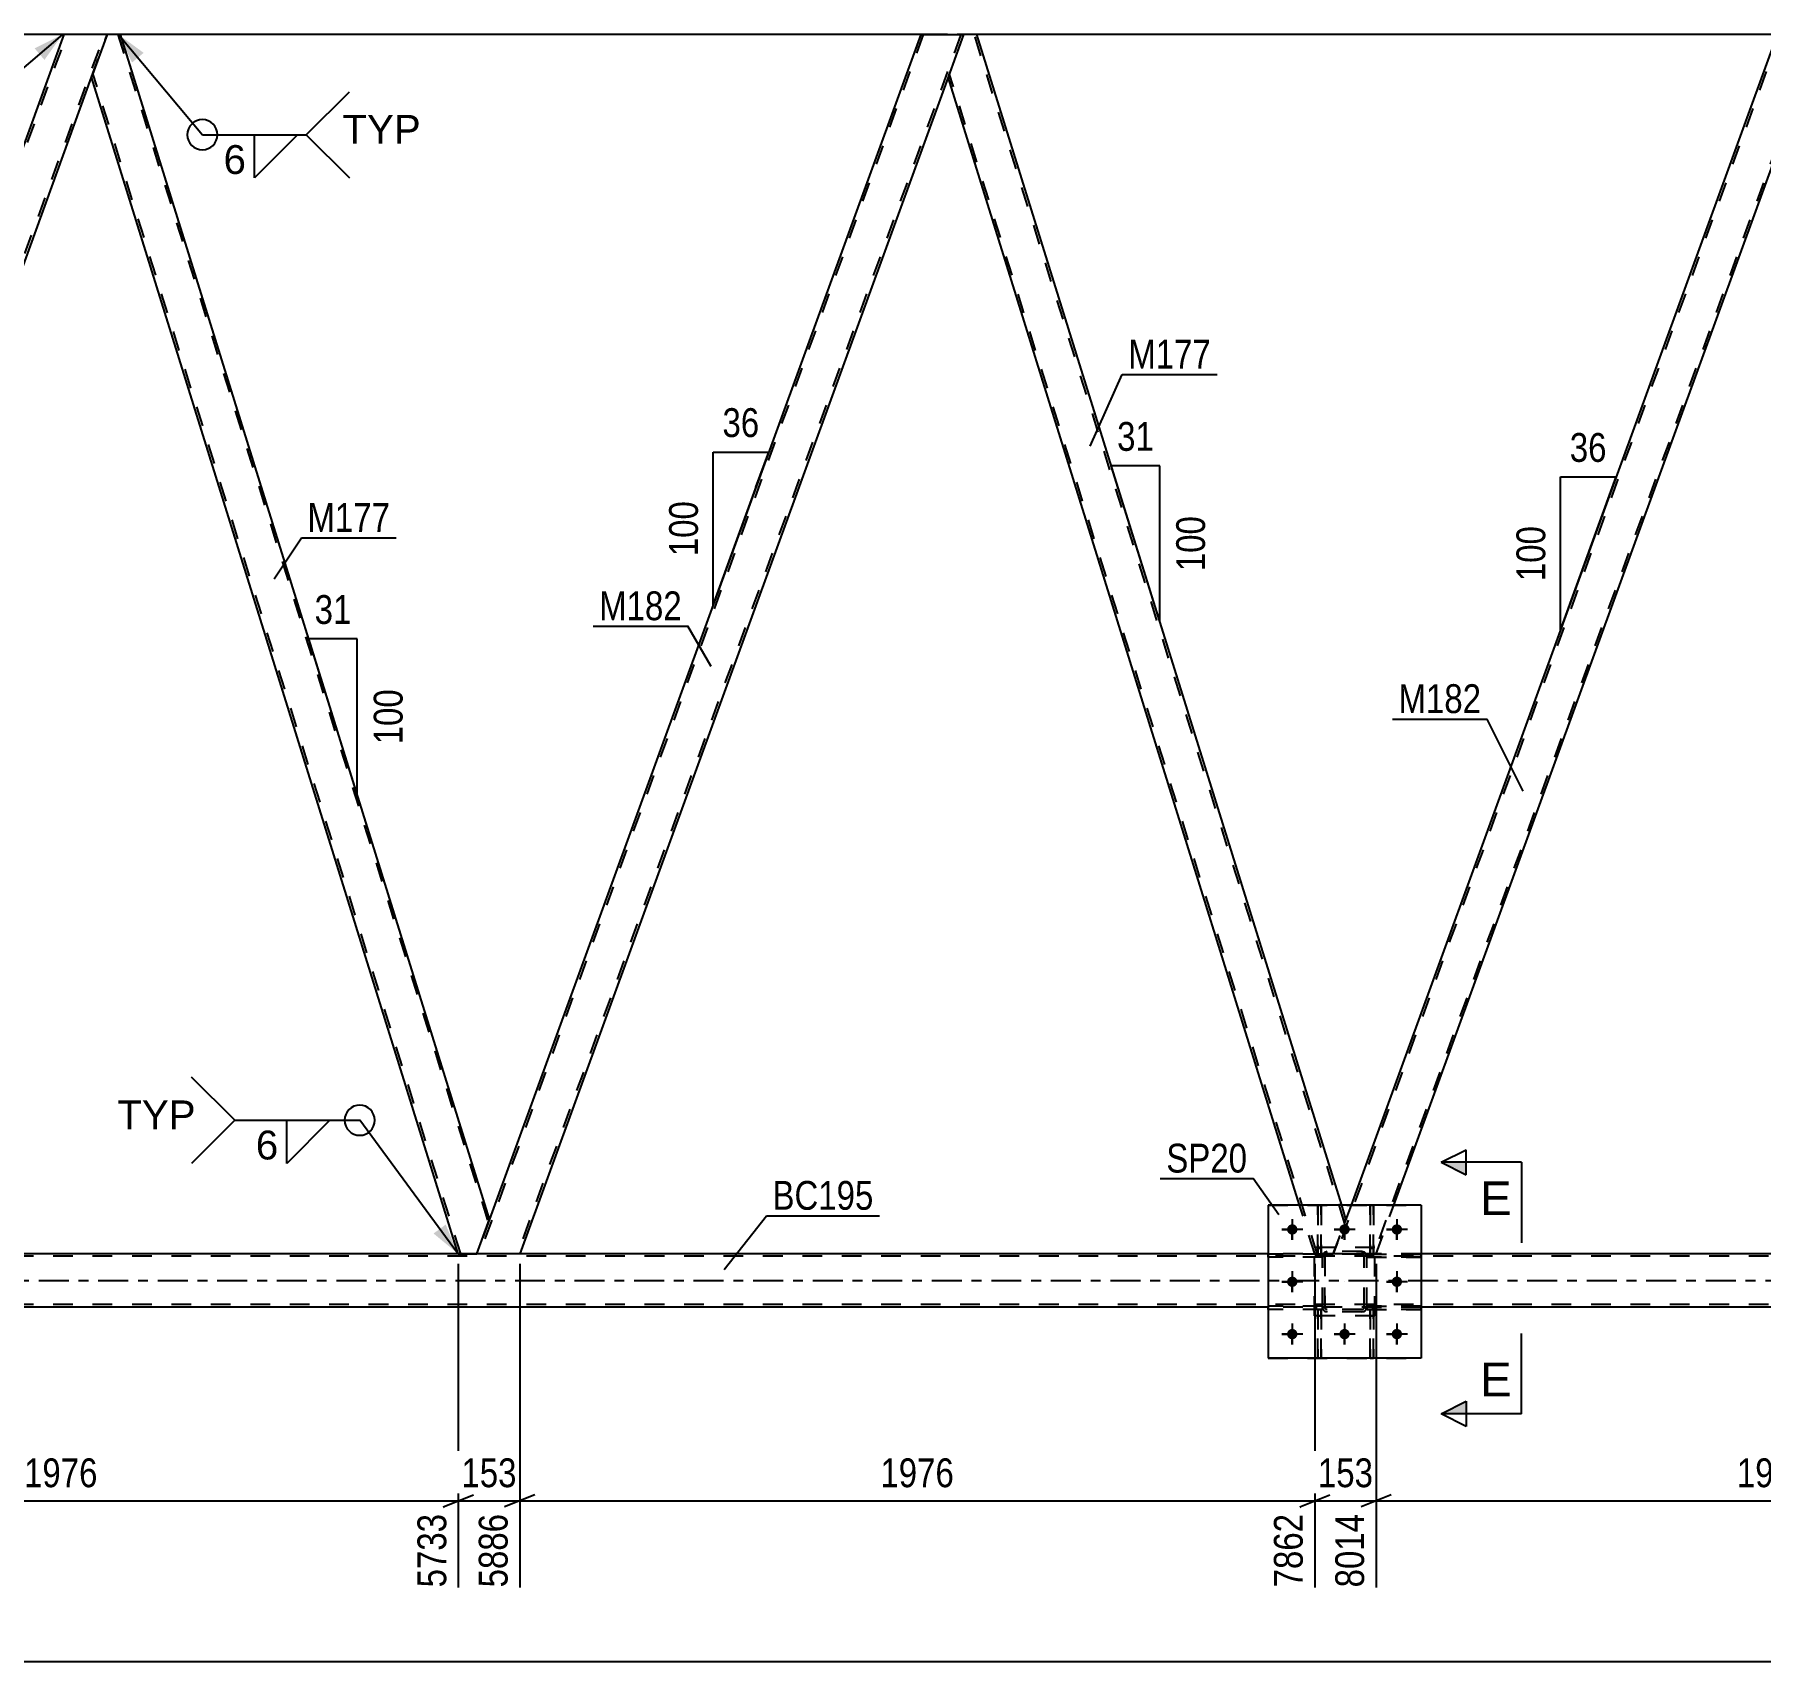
# Model space of a CAD drawing. Header units: millimetres. Extents: x 0 to 841, y 0 to 594.
# Drawn here: x 214.2 to 385.7, y 294.7 to 456.4 of the extents above; entities that cross this region are included whole.
import ezdxf

# ---------------------------------------------------------------- set-up
doc = ezdxf.new("R2010")
doc.units = ezdxf.units.MM
doc.linetypes.add('DXK_LINE_DOT2', pattern=[3.9198, 1.9599, -1.9599])
doc.linetypes.add('DXK_LINE_DOT3', pattern=[5.9187, 2.979, -0.9799, 0.9799, -0.9799])
doc.styles.add('Arial', font='ARIAL.TTF', dxfattribs={"height": 0.2})
doc.styles.add('Arial Narrow', font='ARIALN.TTF', dxfattribs={"height": 0.2})

# ---------------------------------------------------------------- blocks, each defined once
blk = doc.blocks.new('Part-800831068-3275 - 3195')
at = {"color": 2, "linetype": 'Continuous'}
for p, q in [((352, 340.05), (336.8, 340.05)), ((336.8, 340.05), (336.8, 324.85)), ((352, 340.05), (352, 324.85)), ((352, 324.85), (336.8, 324.85))]:
    blk.add_line(p, q, dxfattribs=at)
blk = doc.blocks.new('Part-800831068-3232 - 3195')
at = {"color": 7, "linetype": 'DXK_LINE_DOT2'}
for p, q in [((347.4, 335.85), (341.4, 335.85)), ((341.4, 329.05), (341.4, 335.85)), ((347.4, 329.05), (347.4, 335.85)), ((347.4, 329.05), (341.4, 329.05))]:
    blk.add_line(p, q, dxfattribs=at)
blk = doc.blocks.new('Part-800831068-3297 - 3195')
at = {"color": 2, "linetype": 'Continuous'}
for p, q in [((221.39, 456.44), (219.84, 452.19)), ((222.71, 456.44), (221.39, 456.44)), ((259.41, 338.69), (222.71, 456.44)), ((256.3, 335.22), (219.84, 452.19)), ((258.15, 335.22), (259.41, 338.69))]:
    blk.add_line(p, q, dxfattribs=at)
at = {"color": 7, "linetype": 'DXK_LINE_DOT2'}
for p, q in [((222.46, 456.44), (259.28, 338.32)), ((256.55, 335.22), (219.98, 452.56)), ((256.3, 335.22), (258.15, 335.22))]:
    blk.add_line(p, q, dxfattribs=at)
blk = doc.blocks.new('Part-800831068-3233 - 3195')
at = {"color": 7, "linetype": 'DXK_LINE_DOT2'}
for p, q in [((342.2, 334.97), (342.24, 335.15)), ((342.24, 335.15), (342.2, 334.97)), ((342.2, 329.93), (342.2, 334.97)), ((342.2, 334.97), (342.2, 334.97)), ((342.2, 329.93), (342.2, 334.97)), ((342.44, 334.97), (342.46, 335.06)), ((342.46, 335.06), (342.44, 334.97)), ((342.44, 329.93), (342.44, 334.97)), ((342.44, 334.97), (342.44, 334.97)), ((342.44, 334.97), (342.44, 329.93)), ((342.46, 335.06), (342.51, 335.14)), ((342.51, 335.14), (342.46, 335.06)), ((342.49, 335.41), (342.68, 335.45)), ((342.68, 335.45), (342.49, 335.41)), ((342.51, 335.14), (342.59, 335.19)), ((342.59, 335.19), (342.51, 335.14)), ((342.68, 335.21), (342.59, 335.19)), ((346.12, 335.45), (342.68, 335.45)), ((346.12, 335.21), (342.68, 335.21)), ((346.12, 335.45), (346.3, 335.41)), ((346.3, 335.41), (346.12, 335.45)), ((346.21, 335.19), (346.12, 335.21)), ((346.21, 335.19), (346.29, 335.14)), ((346.29, 335.14), (346.34, 335.06)), ((346.34, 335.06), (346.29, 335.14)), ((346.34, 335.06), (346.36, 334.97)), ((346.36, 334.97), (346.34, 335.06)), ((346.36, 329.93), (346.36, 334.97)), ((346.36, 334.97), (346.36, 334.97)), ((346.36, 329.93), (346.36, 334.97)), ((346.56, 335.15), (346.6, 334.97)), ((346.6, 334.97), (346.56, 335.15)), ((346.6, 329.93), (346.6, 334.97)), ((346.6, 334.97), (346.6, 334.97)), ((346.6, 329.93), (346.6, 334.97)), ((342.2, 329.93), (342.2, 329.93)), ((342.24, 329.74), (342.2, 329.93)), ((342.2, 329.93), (342.24, 329.74)), ((342.44, 329.93), (342.44, 329.93)), ((342.46, 329.84), (342.44, 329.93)), ((342.44, 329.93), (342.46, 329.84)), ((342.51, 329.76), (342.46, 329.84)), ((342.46, 329.84), (342.51, 329.76)), ((342.68, 329.45), (342.49, 329.48)), ((342.49, 329.48), (342.68, 329.45)), ((342.59, 329.71), (342.51, 329.76)), ((342.68, 329.69), (342.59, 329.71)), ((346.12, 329.69), (342.68, 329.69)), ((346.12, 329.45), (342.68, 329.45)), ((346.21, 329.71), (346.12, 329.69)), ((346.3, 329.48), (346.12, 329.45)), ((346.12, 329.45), (346.3, 329.48)), ((346.29, 329.76), (346.21, 329.71)), ((346.21, 329.71), (346.29, 329.76)), ((346.34, 329.84), (346.29, 329.76)), ((346.29, 329.76), (346.34, 329.84)), ((346.36, 329.93), (346.34, 329.84)), ((346.34, 329.84), (346.36, 329.93)), ((346.36, 329.93), (346.36, 329.93)), ((346.6, 329.93), (346.56, 329.74)), ((346.56, 329.74), (346.6, 329.93)), ((346.6, 329.93), (346.6, 329.93))]:
    blk.add_line(p, q, dxfattribs=at)
at = {"color": 7, "linetype": 'DXK_LINE_DOT3'}
blk.add_line((344.4, 332.45), (344.4, 332.45), dxfattribs=at)
at = {"color": 7, "linetype": 'DXK_LINE_DOT2'}
for centre, start, end in [((342.68, 334.97), 112.5, 157.5), ((342.68, 334.97), 112.5, 157.5), ((346.12, 334.97), 22.5, 67.5), ((346.12, 334.97), 22.5, 67.5), ((342.68, 329.93), 202.5, 247.5), ((342.68, 329.93), 202.5, 247.5), ((346.12, 329.93), 292.5, 337.5), ((346.12, 329.93), 292.5, 337.5)]:
    blk.add_arc(centre, 0.48, start, end, dxfattribs=at)
blk = doc.blocks.new('Part-800831068-3234 - 3195')
at = {"color": 7, "linetype": 'DXK_LINE_DOT2'}
for p, q in [((336.8, 340.05), (352, 340.05)), ((336.8, 340.05), (336.8, 324.85)), ((352, 340.05), (352, 324.85)), ((336.8, 324.85), (352, 324.85))]:
    blk.add_line(p, q, dxfattribs=at)
blk = doc.blocks.new('Part-800831068-3240 - 3195')
at = {"color": 7, "linetype": 'DXK_LINE_DOT2'}
for p, q in [((747.16, 334.98), (66.62, 334.98)), ((352, 335.22), (336.8, 335.22)), ((747.16, 330.18), (66.62, 330.18)), ((352, 329.94), (336.8, 329.94))]:
    blk.add_line(p, q, dxfattribs=at)
at = {"color": 2, "linetype": 'Continuous'}
for p, q in [((336.8, 335.22), (181.73, 335.22)), ((592.2, 335.22), (352, 335.22)), ((336.8, 329.94), (181.73, 329.94)), ((592.2, 329.94), (352, 329.94))]:
    blk.add_line(p, q, dxfattribs=at)
at = {"color": 7, "linetype": 'DXK_LINE_DOT3'}
blk.add_line((66.62, 332.58), (747.16, 332.58), dxfattribs=at)
blk = doc.blocks.new('Part-800831068-3245 - 3195')
at = {"color": 7, "linetype": 'DXK_LINE_DOT2'}
for p, q in [((387.66, 456.44), (343.54, 335.22)), ((391.4, 456.44), (347.28, 335.22)), ((391.66, 456.44), (390.11, 452.19)), ((345.04, 340.05), (343.28, 335.22)), ((347.54, 335.22), (349.29, 340.05)), ((347.54, 335.22), (343.28, 335.22))]:
    blk.add_line(p, q, dxfattribs=at)
at = {"color": 2, "linetype": 'Continuous'}
for p, q in [((387.4, 456.44), (345.04, 340.05)), ((387.4, 456.44), (391.15, 456.44)), ((391.15, 456.44), (391.66, 456.44)), ((349.29, 340.05), (390.11, 452.19))]:
    blk.add_line(p, q, dxfattribs=at)
blk = doc.blocks.new('Bolt-800831068-3335 - 3195')
at = {"linetype": 'Continuous'}
for points in [[(339.72, 337.65, -1), (338.68, 337.65, -1)], [(344.92, 337.65, -1), (343.88, 337.65, -1)], [(350.12, 337.65, -1), (349.08, 337.65, -1)], [(339.72, 332.45, -1), (338.68, 332.45, -1)], [(350.12, 332.45, -1), (349.08, 332.45, -1)], [(339.72, 327.25, -1), (338.68, 327.25, -1)], [(344.92, 327.25, -1), (343.88, 327.25, -1)], [(350.12, 327.25, -1), (349.08, 327.25, -1)]]:
    blk.add_hatch(color=1, dxfattribs=at).paths.add_polyline_path(points)
at = {"color": 1, "linetype": 'Continuous'}
for p, q in [((339.2, 338.69), (339.2, 336.61)), ((344.4, 338.69), (344.4, 336.61)), ((349.6, 338.69), (349.6, 336.61)), ((340.24, 337.65), (338.16, 337.65)), ((345.44, 337.65), (343.36, 337.65)), ((350.64, 337.65), (348.56, 337.65)), ((339.2, 333.49), (339.2, 331.41)), ((349.6, 333.49), (349.6, 331.41)), ((340.24, 332.45), (338.16, 332.45)), ((350.64, 332.45), (348.56, 332.45)), ((339.2, 328.29), (339.2, 326.21)), ((344.4, 328.29), (344.4, 326.21)), ((349.6, 328.29), (349.6, 326.21)), ((340.24, 327.25), (338.16, 327.25)), ((345.44, 327.25), (343.36, 327.25)), ((350.64, 327.25), (348.56, 327.25))]:
    blk.add_line(p, q, dxfattribs=at)
blk = doc.blocks.new('Part-800831068-3261 - 3195')
at = {"color": 7, "linetype": 'DXK_LINE_DOT2'}
for p, q in [((342.2, 334.97), (342.24, 335.15)), ((342.24, 335.15), (342.2, 334.97)), ((342.2, 329.93), (342.2, 334.97)), ((342.2, 334.97), (342.2, 334.97)), ((342.2, 329.93), (342.2, 334.97)), ((342.44, 334.97), (342.46, 335.06)), ((342.46, 335.06), (342.44, 334.97)), ((342.44, 329.93), (342.44, 334.97)), ((342.44, 334.97), (342.44, 334.97)), ((342.44, 334.97), (342.44, 329.93)), ((342.46, 335.06), (342.51, 335.14)), ((342.51, 335.14), (342.46, 335.06)), ((342.49, 335.41), (342.68, 335.45)), ((342.68, 335.45), (342.49, 335.41)), ((342.59, 335.19), (342.51, 335.14)), ((342.68, 335.21), (342.59, 335.19)), ((346.12, 335.45), (342.68, 335.45)), ((346.12, 335.21), (342.68, 335.21)), ((346.12, 335.45), (346.3, 335.41)), ((346.3, 335.41), (346.12, 335.45)), ((346.21, 335.19), (346.12, 335.21)), ((346.21, 335.19), (346.29, 335.14)), ((346.29, 335.14), (346.34, 335.06)), ((346.34, 335.06), (346.29, 335.14)), ((346.34, 335.06), (346.36, 334.97)), ((346.36, 334.97), (346.34, 335.06)), ((346.36, 329.93), (346.36, 334.97)), ((346.36, 334.97), (346.36, 334.97)), ((346.36, 329.93), (346.36, 334.97)), ((346.56, 335.15), (346.6, 334.97)), ((346.6, 334.97), (346.56, 335.15)), ((346.6, 329.93), (346.6, 334.97)), ((346.6, 334.97), (346.6, 334.97)), ((346.6, 329.93), (346.6, 334.97)), ((342.2, 329.93), (342.2, 329.93)), ((342.24, 329.74), (342.2, 329.93)), ((342.2, 329.93), (342.24, 329.74)), ((342.44, 329.93), (342.44, 329.93)), ((342.46, 329.84), (342.44, 329.93)), ((342.44, 329.93), (342.46, 329.84)), ((342.51, 329.76), (342.46, 329.84)), ((342.46, 329.84), (342.51, 329.76)), ((342.68, 329.45), (342.49, 329.48)), ((342.49, 329.48), (342.68, 329.45)), ((342.59, 329.71), (342.51, 329.76)), ((342.68, 329.69), (342.59, 329.71)), ((346.12, 329.69), (342.68, 329.69)), ((346.12, 329.45), (342.68, 329.45)), ((346.21, 329.71), (346.12, 329.69)), ((346.3, 329.48), (346.12, 329.45)), ((346.12, 329.45), (346.3, 329.48)), ((346.29, 329.76), (346.21, 329.71)), ((346.34, 329.84), (346.29, 329.76)), ((346.29, 329.76), (346.34, 329.84)), ((346.36, 329.93), (346.34, 329.84)), ((346.34, 329.84), (346.36, 329.93)), ((346.36, 329.93), (346.36, 329.93)), ((346.6, 329.93), (346.56, 329.74)), ((346.56, 329.74), (346.6, 329.93)), ((346.6, 329.93), (346.6, 329.93))]:
    blk.add_line(p, q, dxfattribs=at)
at = {"color": 7, "linetype": 'DXK_LINE_DOT3'}
blk.add_line((344.4, 332.45), (344.4, 332.45), dxfattribs=at)
at = {"color": 7, "linetype": 'DXK_LINE_DOT2'}
for centre, start, end in [((342.68, 334.97), 112.5, 157.5), ((342.68, 334.97), 112.5, 157.5), ((346.12, 334.97), 22.5, 67.5), ((346.12, 334.97), 22.5, 67.5), ((342.68, 329.93), 202.5, 247.5), ((342.68, 329.93), 202.5, 247.5), ((346.12, 329.93), 292.5, 337.5), ((346.12, 329.93), 292.5, 337.5)]:
    blk.add_arc(centre, 0.48, start, end, dxfattribs=at)
blk = doc.blocks.new('Part-800831068-3281 - 3195')
at = {"color": 7, "linetype": 'DXK_LINE_DOT2'}
for p, q in [((342.2, 330.01), (336.8, 330.01)), ((336.8, 330.01), (336.8, 329.69)), ((342.2, 329.69), (336.8, 329.69)), ((341.6, 329.69), (341.6, 330.01)), ((342.2, 329.69), (342.2, 330.01))]:
    blk.add_line(p, q, dxfattribs=at)
blk = doc.blocks.new('Bolt-800831068-3347 - 3195')
at = {"color": 1, "linetype": 'Continuous'}
for p, q in [((339.2, 338.69), (339.2, 337.99)), ((344.4, 338.69), (344.4, 337.99)), ((349.6, 338.69), (349.6, 337.99)), ((338.16, 337.65), (338.85, 337.65)), ((339.2, 336.61), (339.2, 337.3)), ((340.24, 337.65), (339.55, 337.65)), ((343.36, 337.65), (344.05, 337.65)), ((344.4, 336.61), (344.4, 337.3)), ((345.44, 337.65), (344.75, 337.65)), ((348.56, 337.65), (349.25, 337.65)), ((349.6, 336.61), (349.6, 337.3)), ((350.64, 337.65), (349.95, 337.65)), ((339.2, 333.49), (339.2, 332.79)), ((349.6, 333.49), (349.6, 332.79)), ((338.16, 332.45), (338.85, 332.45)), ((339.2, 331.41), (339.2, 332.1)), ((340.24, 332.45), (339.55, 332.45)), ((348.56, 332.45), (349.25, 332.45)), ((349.6, 331.41), (349.6, 332.1)), ((350.64, 332.45), (349.95, 332.45)), ((339.2, 328.29), (339.2, 327.59)), ((344.4, 328.29), (344.4, 327.59)), ((349.6, 328.29), (349.6, 327.59)), ((338.16, 327.25), (338.85, 327.25)), ((339.2, 326.21), (339.2, 326.9)), ((340.24, 327.25), (339.55, 327.25)), ((343.36, 327.25), (344.05, 327.25)), ((344.4, 326.21), (344.4, 326.9)), ((345.44, 327.25), (344.75, 327.25)), ((348.56, 327.25), (349.25, 327.25)), ((349.6, 326.21), (349.6, 326.9)), ((350.64, 327.25), (349.95, 327.25))]:
    blk.add_line(p, q, dxfattribs=at)
blk = doc.blocks.new('Part-800831068-3284 - 3195')
at = {"color": 7, "linetype": 'DXK_LINE_DOT2'}
for p, q in [((342.2, 335.21), (336.8, 335.21)), ((336.8, 335.21), (336.8, 334.89)), ((342.2, 334.89), (336.8, 334.89)), ((341.6, 334.89), (341.6, 335.21)), ((342.2, 334.89), (342.2, 335.21))]:
    blk.add_line(p, q, dxfattribs=at)
blk = doc.blocks.new('Part-800831068-3289 - 3195')
at = {"color": 7, "linetype": 'DXK_LINE_DOT2'}
for p, q in [((346.95, 324.85), (346.95, 329.68)), ((346.95, 329.68), (347.27, 329.68)), ((347.27, 329.68), (347.27, 324.85)), ((346.95, 329.08), (347.27, 329.08)), ((347.27, 324.85), (346.95, 324.85))]:
    blk.add_line(p, q, dxfattribs=at)
blk = doc.blocks.new('Part-800831068-3292 - 3195')
at = {"color": 7, "linetype": 'DXK_LINE_DOT2'}
for p, q in [((341.75, 324.85), (341.75, 329.68)), ((341.75, 329.68), (342.07, 329.68)), ((342.07, 329.68), (342.07, 324.85)), ((341.75, 329.08), (342.07, 329.08)), ((342.07, 324.85), (341.75, 324.85))]:
    blk.add_line(p, q, dxfattribs=at)
blk = doc.blocks.new('Part-800831068-3302 - 3195')
at = {"color": 7, "linetype": 'DXK_LINE_DOT2'}
for p, q in [((302.52, 456.44), (258.4, 335.22)), ((306.27, 456.44), (262.15, 335.22)), ((306.52, 456.44), (304.98, 452.19)), ((259.41, 338.69), (258.15, 335.22)), ((262.4, 335.22), (258.15, 335.22))]:
    blk.add_line(p, q, dxfattribs=at)
at = {"color": 2, "linetype": 'Continuous'}
for p, q in [((302.27, 456.44), (259.41, 338.69)), ((302.27, 456.44), (306.01, 456.44)), ((306.01, 456.44), (306.52, 456.44)), ((304.98, 452.19), (262.4, 335.22))]:
    blk.add_line(p, q, dxfattribs=at)
blk = doc.blocks.new('Part-800831068-3307 - 3195')
at = {"color": 2, "linetype": 'Continuous'}
for p, q in [((306.52, 456.44), (304.98, 452.19)), ((307.84, 456.44), (306.52, 456.44)), ((344.12, 340.05), (307.84, 456.44)), ((339.93, 340.05), (304.98, 452.19))]:
    blk.add_line(p, q, dxfattribs=at)
at = {"color": 7, "linetype": 'DXK_LINE_DOT2'}
for p, q in [((344.41, 338.32), (307.59, 456.44)), ((341.69, 335.22), (305.11, 452.56)), ((341.44, 335.22), (339.93, 340.05)), ((344.54, 338.69), (344.12, 340.05)), ((343.28, 335.22), (344.54, 338.69)), ((341.44, 335.22), (343.28, 335.22))]:
    blk.add_line(p, q, dxfattribs=at)
blk = doc.blocks.new('Part-800831068-3322 - 3195')
at = {"color": 2, "linetype": 'Continuous'}
for p, q in [((217.13, 456.44), (137.57, 456.44)), ((302.27, 456.44), (222.71, 456.44)), ((387.4, 456.44), (307.84, 456.44))]:
    blk.add_line(p, q, dxfattribs=at)
at = {"color": 7, "linetype": 'DXK_LINE_DOT2'}
for p, q in [((732.2, 456.44), (217.13, 456.44)), ((222.71, 456.44), (217.13, 456.44)), ((307.84, 456.44), (302.27, 456.44))]:
    blk.add_line(p, q, dxfattribs=at)
blk = doc.blocks.new('Part-800831068-3363 - 3195')
at = {"color": 7, "linetype": 'DXK_LINE_DOT2'}
for p, q in [((342.07, 329.68), (341.75, 329.68)), ((341.75, 329.68), (341.75, 324.85)), ((342.07, 324.85), (342.07, 329.68)), ((341.75, 329.08), (342.07, 329.08)), ((341.75, 324.85), (342.07, 324.85))]:
    blk.add_line(p, q, dxfattribs=at)
blk = doc.blocks.new('Part-800831068-3394 - 3195')
at = {"color": 7, "linetype": 'DXK_LINE_DOT2'}
for p, q in [((173.27, 335.22), (217.39, 456.44)), ((177.01, 335.22), (221.14, 456.44)), ((219.84, 452.19), (221.39, 456.44)), ((173.01, 335.22), (174.77, 340.05)), ((177.27, 335.22), (179.03, 340.05)), ((177.27, 335.22), (173.01, 335.22))]:
    blk.add_line(p, q, dxfattribs=at)
at = {"color": 2, "linetype": 'Continuous'}
for p, q in [((174.77, 340.05), (217.13, 456.44)), ((220.88, 456.44), (217.13, 456.44)), ((221.39, 456.44), (220.88, 456.44)), ((179.03, 340.05), (219.84, 452.19))]:
    blk.add_line(p, q, dxfattribs=at)
blk = doc.blocks.new('Part-800831068-3405 - 3195')
at = {"color": 7, "linetype": 'DXK_LINE_DOT2'}
for p, q in [((346.95, 340.05), (346.95, 335.2)), ((347.27, 340.05), (346.95, 340.05)), ((347.27, 335.2), (347.27, 340.05)), ((346.95, 335.8), (347.27, 335.8)), ((346.95, 335.2), (347.27, 335.2))]:
    blk.add_line(p, q, dxfattribs=at)
blk = doc.blocks.new('Part-800831068-3408 - 3195')
at = {"color": 7, "linetype": 'DXK_LINE_DOT2'}
for p, q in [((341.75, 340.05), (341.75, 335.2)), ((342.07, 340.05), (341.75, 340.05)), ((342.07, 335.2), (342.07, 340.05)), ((341.75, 335.8), (342.07, 335.8)), ((341.75, 335.2), (342.07, 335.2))]:
    blk.add_line(p, q, dxfattribs=at)
blk = doc.blocks.new('Part-800831068-3411 - 3195')
at = {"color": 7, "linetype": 'DXK_LINE_DOT2'}
for p, q in [((342.2, 330.01), (336.8, 330.01)), ((336.8, 329.69), (336.8, 330.01)), ((342.2, 329.69), (336.8, 329.69)), ((341.6, 329.69), (341.6, 330.01)), ((342.2, 330.01), (342.2, 329.69))]:
    blk.add_line(p, q, dxfattribs=at)
blk = doc.blocks.new('Part-800831068-3432 - 3195')
at = {"color": 7, "linetype": 'DXK_LINE_DOT2'}
for p, q in [((347.4, 335.85), (341.4, 335.85)), ((341.4, 329.05), (341.4, 335.85)), ((347.4, 329.05), (347.4, 335.85)), ((347.4, 329.05), (341.4, 329.05))]:
    blk.add_line(p, q, dxfattribs=at)
blk = doc.blocks.new('Part-800831068-3442 - 3195')
at = {"color": 7, "linetype": 'DXK_LINE_DOT2'}
for p, q in [((342.2, 335.21), (336.8, 335.21)), ((336.8, 334.89), (336.8, 335.21)), ((342.2, 334.89), (336.8, 334.89)), ((341.6, 334.89), (341.6, 335.21)), ((342.2, 335.21), (342.2, 334.89))]:
    blk.add_line(p, q, dxfattribs=at)
blk = doc.blocks.new('Part-800831068-3445 - 3195')
at = {"color": 7, "linetype": 'DXK_LINE_DOT2'}
for p, q in [((346.6, 329.69), (346.6, 330.01)), ((346.6, 330.01), (352, 330.01)), ((352, 329.69), (346.6, 329.69)), ((347.2, 329.69), (347.2, 330.01)), ((352, 330.01), (352, 329.69))]:
    blk.add_line(p, q, dxfattribs=at)
blk = doc.blocks.new('Part-800831068-3453 - 3195')
at = {"color": 7, "linetype": 'DXK_LINE_DOT2'}
for p, q in [((346.95, 335.2), (346.95, 340.05)), ((346.95, 340.05), (347.27, 340.05)), ((347.27, 340.05), (347.27, 335.2)), ((346.95, 335.8), (347.27, 335.8)), ((347.27, 335.2), (346.95, 335.2))]:
    blk.add_line(p, q, dxfattribs=at)
blk = doc.blocks.new('Part-800831068-3458 - 3195')
at = {"color": 7, "linetype": 'DXK_LINE_DOT2'}
for p, q in [((352, 330.01), (346.6, 330.01)), ((346.6, 330.01), (346.6, 329.69)), ((346.6, 329.69), (352, 329.69)), ((347.2, 329.69), (347.2, 330.01)), ((352, 329.69), (352, 330.01))]:
    blk.add_line(p, q, dxfattribs=at)
blk = doc.blocks.new('Part-800831068-3461 - 3195')
at = {"color": 7, "linetype": 'DXK_LINE_DOT2'}
for p, q in [((352, 335.21), (346.6, 335.21)), ((346.6, 335.21), (346.6, 334.89)), ((346.6, 334.89), (352, 334.89)), ((347.2, 334.89), (347.2, 335.21)), ((352, 334.89), (352, 335.21))]:
    blk.add_line(p, q, dxfattribs=at)
blk = doc.blocks.new('Part-800831068-3467 - 3195')
at = {"color": 7, "linetype": 'DXK_LINE_DOT2'}
for p, q in [((341.75, 335.2), (341.75, 340.05)), ((341.75, 340.05), (342.07, 340.05)), ((342.07, 340.05), (342.07, 335.2)), ((341.75, 335.8), (342.07, 335.8)), ((342.07, 335.2), (341.75, 335.2))]:
    blk.add_line(p, q, dxfattribs=at)
blk = doc.blocks.new('Part-800831068-3478 - 3195')
at = {"color": 7, "linetype": 'DXK_LINE_DOT2'}
for p, q in [((347.27, 329.68), (346.95, 329.68)), ((346.95, 329.68), (346.95, 324.85)), ((347.27, 324.85), (347.27, 329.68)), ((346.95, 329.08), (347.27, 329.08)), ((346.95, 324.85), (347.27, 324.85))]:
    blk.add_line(p, q, dxfattribs=at)
blk = doc.blocks.new('Part-800831068-3481 - 3195')
at = {"color": 7, "linetype": 'DXK_LINE_DOT2'}
for p, q in [((346.6, 334.89), (346.6, 335.21)), ((346.6, 335.21), (352, 335.21)), ((352, 334.89), (346.6, 334.89)), ((347.2, 334.89), (347.2, 335.21)), ((352, 335.21), (352, 334.89))]:
    blk.add_line(p, q, dxfattribs=at)
blk = doc.blocks.new('AngleDimension-800831068-13233 - 3195')
at = {"color": 7, "linetype": 'Continuous'}
for p, q in [((281.62, 414.93), (287.16, 414.93)), ((281.62, 399.71), (287.16, 414.93)), ((281.62, 399.71), (281.62, 414.93)), ((285.89, 411.44), (287.16, 414.93))]:
    blk.add_line(p, q, dxfattribs=at)
at = {"color": 0}
for points in [[(286.82, 415.83), (286.82, 420.03), (281.96, 420.03), (281.96, 415.83)], [(280.72, 410.66), (276.52, 410.66), (276.52, 403.98), (280.72, 403.98)]]:
    blk.add_wipeout(points, dxfattribs=at)
at = {"color": 3, "style": 'Arial Narrow'}
blk.add_text('36', height=2.863, dxfattribs=at).set_placement((282.56, 416.43))
blk.add_text('100', height=2.863, rotation=90.0002, dxfattribs=at).set_placement((280.12, 404.58))
blk = doc.blocks.new('StraightDimension-800831068-3964 - 3195')
at = {"color": 7, "linetype": 'Continuous'}
blk.add_line((55.76, 294.7), (793.38, 294.7), dxfattribs=at)
blk = doc.blocks.new('StraightDimension-800831068-4011 - 3195')
at = {"color": 7, "linetype": 'Continuous'}
for p, q in [((177.27, 334.22), (177.27, 302.07)), ((256.3, 334.22), (256.3, 302.07)), ((178.77, 311.28), (175.77, 310.08)), ((177.27, 310.68), (256.3, 310.68)), ((254.8, 310.08), (257.8, 311.28))]:
    blk.add_line(p, q, dxfattribs=at)
at = {"color": 0}
blk.add_wipeout([(221.04, 311.43), (221.04, 315.63), (212.53, 315.63), (212.53, 311.43)], dxfattribs=at)
at = {"color": 0, "linetype": 'Continuous'}
blk.add_wipeout([(255.7, 309.98), (251.5, 309.98), (251.5, 301.47), (255.7, 301.47)], dxfattribs=at)
at = {"color": 3, "style": 'Arial Narrow'}
blk.add_text('1976', height=2.863, dxfattribs=at).set_placement((213.13, 312.03))
at = {"color": 3, "linetype": 'Continuous', "style": 'Arial Narrow'}
blk.add_text('5733', height=2.863, rotation=90.0002, dxfattribs=at).set_placement((255.1, 302.07))
blk = doc.blocks.new('StraightDimension-800831068-4030 - 3195')
at = {"color": 7, "linetype": 'Continuous'}
for p, q in [((256.3, 334.22), (256.3, 302.07)), ((262.4, 334.22), (262.4, 302.07)), ((254.8, 310.08), (257.8, 311.28)), ((256.3, 310.68), (262.4, 310.68)), ((263.9, 311.28), (260.9, 310.08))]:
    blk.add_line(p, q, dxfattribs=at)
at = {"color": 0}
blk.add_wipeout([(262.7, 311.43), (262.7, 315.63), (256.01, 315.63), (256.01, 311.43)], dxfattribs=at)
at = {"color": 0, "linetype": 'Continuous'}
blk.add_wipeout([(261.8, 309.98), (257.6, 309.98), (257.6, 301.47), (261.8, 301.47)], dxfattribs=at)
at = {"color": 3, "style": 'Arial Narrow'}
blk.add_text('153', height=2.863, dxfattribs=at).set_placement((256.61, 312.03))
at = {"color": 3, "linetype": 'Continuous', "style": 'Arial Narrow'}
blk.add_text('5886', height=2.863, rotation=90.0002, dxfattribs=at).set_placement((261.2, 302.07))
blk = doc.blocks.new('StraightDimension-800831068-4049 - 3195')
at = {"color": 7, "linetype": 'Continuous'}
for p, q in [((262.4, 334.22), (262.4, 302.07)), ((341.44, 334.22), (341.44, 302.07)), ((263.9, 311.28), (260.9, 310.08)), ((262.4, 310.68), (341.44, 310.68)), ((339.94, 310.08), (342.94, 311.28))]:
    blk.add_line(p, q, dxfattribs=at)
at = {"color": 0}
blk.add_wipeout([(306.18, 311.43), (306.18, 315.63), (297.66, 315.63), (297.66, 311.43)], dxfattribs=at)
at = {"color": 0, "linetype": 'Continuous'}
blk.add_wipeout([(340.84, 309.98), (336.64, 309.98), (336.64, 301.47), (340.84, 301.47)], dxfattribs=at)
at = {"color": 3, "style": 'Arial Narrow'}
blk.add_text('1976', height=2.863, dxfattribs=at).set_placement((298.26, 312.03))
at = {"color": 3, "linetype": 'Continuous', "style": 'Arial Narrow'}
blk.add_text('7862', height=2.863, rotation=90.0002, dxfattribs=at).set_placement((340.24, 302.07))
blk = doc.blocks.new('StraightDimension-800831068-4068 - 3195')
at = {"color": 7, "linetype": 'Continuous'}
for p, q in [((341.44, 334.22), (341.44, 302.07)), ((347.54, 334.22), (347.54, 302.07)), ((339.94, 310.08), (342.94, 311.28)), ((341.44, 310.68), (347.54, 310.68)), ((349.04, 311.28), (346.04, 310.08))]:
    blk.add_line(p, q, dxfattribs=at)
at = {"color": 0}
blk.add_wipeout([(347.83, 311.43), (347.83, 315.63), (341.15, 315.63), (341.15, 311.43)], dxfattribs=at)
at = {"color": 0, "linetype": 'Continuous'}
blk.add_wipeout([(346.94, 309.98), (342.74, 309.98), (342.74, 301.47), (346.94, 301.47)], dxfattribs=at)
at = {"color": 3, "style": 'Arial Narrow'}
blk.add_text('153', height=2.863, dxfattribs=at).set_placement((341.75, 312.03))
at = {"color": 3, "linetype": 'Continuous', "style": 'Arial Narrow'}
blk.add_text('8014', height=2.863, rotation=90.0002, dxfattribs=at).set_placement((346.34, 302.07))
blk = doc.blocks.new('StraightDimension-800831068-4087 - 3195')
at = {"color": 7, "linetype": 'Continuous'}
for p, q in [((347.54, 334.22), (347.54, 302.07)), ((426.57, 334.22), (426.57, 302.07)), ((349.04, 311.28), (346.04, 310.08)), ((347.54, 310.68), (426.57, 310.68)), ((425.07, 310.08), (428.07, 311.28))]:
    blk.add_line(p, q, dxfattribs=at)
at = {"color": 0}
blk.add_wipeout([(391.31, 311.43), (391.31, 315.63), (382.8, 315.63), (382.8, 311.43)], dxfattribs=at)
at = {"color": 0, "linetype": 'Continuous'}
blk.add_wipeout([(425.97, 309.98), (421.77, 309.98), (421.77, 301.47), (425.97, 301.47)], dxfattribs=at)
at = {"color": 3, "style": 'Arial Narrow'}
blk.add_text('1976', height=2.863, dxfattribs=at).set_placement((383.4, 312.03))
at = {"color": 3, "linetype": 'Continuous', "style": 'Arial Narrow'}
blk.add_text('9990', height=2.863, rotation=90.0002, dxfattribs=at).set_placement((425.37, 302.07))
blk = doc.blocks.new('AngleDimension-800831068-13219 - 3195')
at = {"color": 7, "linetype": 'Continuous'}
for p, q in [((244.59, 386.23), (241.44, 396.35)), ((246.26, 396.35), (241.44, 396.35)), ((246.26, 380.89), (241.44, 396.35)), ((246.26, 380.89), (246.26, 396.35))]:
    blk.add_line(p, q, dxfattribs=at)
at = {"color": 0}
for points in [[(246.28, 397.25), (246.28, 401.45), (241.42, 401.45), (241.42, 397.25)], [(251.36, 391.96), (247.16, 391.96), (247.16, 385.28), (251.36, 385.28)]]:
    blk.add_wipeout(points, dxfattribs=at)
at = {"color": 3, "style": 'Arial Narrow'}
blk.add_text('31', height=2.863, dxfattribs=at).set_placement((242.02, 397.85))
blk.add_text('100', height=2.863, rotation=90.0002, dxfattribs=at).set_placement((250.76, 385.88))
blk = doc.blocks.new('AngleDimension-800831068-13247 - 3195')
at = {"color": 7, "linetype": 'Continuous'}
for p, q in [((324.51, 402.96), (321.21, 413.56)), ((326.03, 413.56), (321.21, 413.56)), ((326.03, 398.1), (321.21, 413.56)), ((326.03, 398.1), (326.03, 413.56))]:
    blk.add_line(p, q, dxfattribs=at)
at = {"color": 0}
for points in [[(326.05, 414.46), (326.05, 418.66), (321.19, 418.66), (321.19, 414.46)], [(331.13, 409.17), (326.93, 409.17), (326.93, 402.49), (331.13, 402.49)]]:
    blk.add_wipeout(points, dxfattribs=at)
at = {"color": 3, "style": 'Arial Narrow'}
blk.add_text('31', height=2.863, dxfattribs=at).set_placement((321.79, 415.06))
blk.add_text('100', height=2.863, rotation=90.0002, dxfattribs=at).set_placement((330.53, 403.09))
blk = doc.blocks.new('AngleDimension-800831068-13261 - 3195')
at = {"color": 7, "linetype": 'Continuous'}
for p, q in [((365.85, 412.46), (371.39, 412.46)), ((365.85, 397.23), (371.39, 412.46)), ((365.85, 397.23), (365.85, 412.46)), ((369.57, 407.44), (371.39, 412.46))]:
    blk.add_line(p, q, dxfattribs=at)
at = {"color": 0}
for points in [[(371.05, 413.36), (371.05, 417.56), (366.19, 417.56), (366.19, 413.36)], [(364.95, 408.19), (360.75, 408.19), (360.75, 401.5), (364.95, 401.5)]]:
    blk.add_wipeout(points, dxfattribs=at)
at = {"color": 3, "style": 'Arial Narrow'}
blk.add_text('36', height=2.863, dxfattribs=at).set_placement((366.79, 413.96))
blk.add_text('100', height=2.863, rotation=90.0002, dxfattribs=at).set_placement((364.35, 402.1))
blk = doc.blocks.new('Mark-800831068-3271 - 3195')
at = {"color": 0}
blk.add_wipeout([(334.72, 343.31), (334.72, 346.31), (326.68, 346.31), (326.68, 343.31)], dxfattribs=at)
blk.add_wipeout([(334.72, 343.31), (334.72, 346.31), (326.68, 346.31), (326.68, 343.31)], dxfattribs=at)
at = {"color": 30, "linetype": 'Continuous'}
for p in [(326.08, 342.71), (337.85, 339.12)]:
    blk.add_line(p, (335.32, 342.71), dxfattribs=at)
at = {"color": 3, "style": 'Arial Narrow'}
blk.add_text('SP20', height=2.863, dxfattribs=at).set_placement((326.68, 343.31))
blk = doc.blocks.new('Mark-800831068-3298 - 3195')
at = {"color": 0}
blk.add_wipeout([(278.53, 398.22), (278.53, 401.22), (270.3, 401.22), (270.3, 398.22)], dxfattribs=at)
blk.add_wipeout([(278.53, 398.22), (278.53, 401.22), (270.3, 401.22), (270.3, 398.22)], dxfattribs=at)
at = {"color": 30, "linetype": 'Continuous'}
for p in [(269.7, 397.62), (281.45, 393.61)]:
    blk.add_line(p, (279.13, 397.62), dxfattribs=at)
at = {"color": 3, "style": 'Arial Narrow'}
blk.add_text('M182', height=2.863, dxfattribs=at).set_placement((270.3, 398.22))
blk = doc.blocks.new('Mark-800831068-3236 - 3195')
at = {"color": 0}
blk.add_wipeout([(297.58, 339.61), (297.58, 342.61), (287.53, 342.61), (287.53, 339.61)], dxfattribs=at)
blk.add_wipeout([(297.58, 339.61), (297.58, 342.61), (287.53, 342.61), (287.53, 339.61)], dxfattribs=at)
at = {"color": 30, "linetype": 'Continuous'}
for p, q in [((282.73, 333.66), (286.93, 339.01)), ((286.93, 339.01), (298.18, 339.01))]:
    blk.add_line(p, q, dxfattribs=at)
at = {"color": 3, "style": 'Arial Narrow'}
blk.add_text('BC195', height=2.863, dxfattribs=at).set_placement((287.53, 339.61))
blk = doc.blocks.new('Mark-800831068-3241 - 3195')
at = {"color": 0}
blk.add_wipeout([(357.98, 388.99), (357.98, 391.99), (349.76, 391.99), (349.76, 388.99)], dxfattribs=at)
blk.add_wipeout([(357.98, 388.99), (357.98, 391.99), (349.76, 391.99), (349.76, 388.99)], dxfattribs=at)
at = {"color": 30, "linetype": 'Continuous'}
for p in [(349.16, 388.39), (362.16, 381.23)]:
    blk.add_line(p, (358.58, 388.39), dxfattribs=at)
at = {"color": 3, "style": 'Arial Narrow'}
blk.add_text('M182', height=2.863, dxfattribs=at).set_placement((349.76, 388.99))
blk = doc.blocks.new('Mark-800831068-3293 - 3195')
at = {"color": 0}
blk.add_wipeout([(249.52, 407), (249.52, 410), (241.3, 410), (241.3, 407)], dxfattribs=at)
blk.add_wipeout([(249.52, 407), (249.52, 410), (241.3, 410), (241.3, 407)], dxfattribs=at)
at = {"color": 30, "linetype": 'Continuous'}
for p, q in [((237.98, 402.34), (240.7, 406.4)), ((240.7, 406.4), (250.12, 406.4))]:
    blk.add_line(p, q, dxfattribs=at)
at = {"color": 3, "style": 'Arial Narrow'}
blk.add_text('M177', height=2.863, dxfattribs=at).set_placement((241.3, 407))
blk = doc.blocks.new('Mark-800831068-3303 - 3195')
at = {"color": 0}
blk.add_wipeout([(331.12, 423.24), (331.12, 426.24), (322.9, 426.24), (322.9, 423.24)], dxfattribs=at)
blk.add_wipeout([(331.12, 423.24), (331.12, 426.24), (322.9, 426.24), (322.9, 423.24)], dxfattribs=at)
at = {"color": 30, "linetype": 'Continuous'}
for p, q in [((319.12, 415.51), (322.3, 422.64)), ((322.3, 422.64), (331.72, 422.64))]:
    blk.add_line(p, q, dxfattribs=at)
at = {"color": 3, "style": 'Arial Narrow'}
blk.add_text('M177', height=2.863, dxfattribs=at).set_placement((322.9, 423.24))
blk = doc.blocks.new('WeldMark-800831068-4437 - 3195')
at = {"linetype": 'Continuous'}
blk.add_hatch(color=30, dxfattribs=at).paths.add_polyline_path([(255.05, 338.14), (256.22, 335.28), (253.84, 337.25)])
at = {"color": 3, "linetype": 'Continuous'}
for q in [(229.79, 352.79), (229.79, 344.22)]:
    blk.add_line((234.07, 348.51), q, dxfattribs=at)
at = {"color": 30, "linetype": 'Continuous'}
blk.add_line((256.22, 335.28), (246.5, 348.51), dxfattribs=at)
at = {"color": 3, "linetype": 'Continuous'}
for start, end in [(90, 270), (270, 90)]:
    blk.add_arc((246.5, 348.51), 1.5, start, end, dxfattribs=at)
at = {"color": 0}
blk.add_wipeout([(238.6, 344.41), (238.6, 347.81), (235.97, 347.81), (235.97, 344.41)], dxfattribs=at)
at = {"color": 30, "linetype": 'Continuous'}
blk.add_line((234.07, 348.51), (246.5, 348.51), dxfattribs=at)
at = {"color": 3, "linetype": 'Continuous'}
for p, q in [((239.25, 348.51), (243.54, 348.51)), ((243.54, 348.51), (239.25, 344.22)), ((239.25, 344.22), (239.25, 348.51))]:
    blk.add_line(p, q, dxfattribs=at)
at = {"color": 3, "style": 'Arial'}
blk.add_text('6', height=2.87, dxfattribs=at).set_placement((236.17, 344.61))
at = {"color": 0, "linetype": 'Continuous'}
blk.add_wipeout([(230.17, 347.61), (230.17, 350.61), (222.4, 350.61), (222.4, 347.61)], dxfattribs=at)
blk.add_wipeout([(230.17, 347.61), (230.17, 350.61), (222.4, 350.61), (222.4, 347.61)], dxfattribs=at)
at = {"color": 3, "linetype": 'Continuous', "style": 'Arial'}
blk.add_text('TYP', height=2.865, dxfattribs=at).set_placement((222.4, 347.61))
blk = doc.blocks.new('WeldMark-800831068-4408 - 3195')
at = {"linetype": 'Continuous'}
blk.add_hatch(color=30, dxfattribs=at).paths.add_polyline_path([(223.87, 453.66), (222.53, 456.44), (225.02, 454.62)])
at = {"color": 30, "linetype": 'Continuous'}
blk.add_line((222.53, 456.44), (230.86, 446.48), dxfattribs=at)
at = {"color": 3, "linetype": 'Continuous'}
for q in [(245.47, 450.76), (245.47, 442.19)]:
    blk.add_line((241.18, 446.48), q, dxfattribs=at)
blk.add_arc((230.86, 446.48), 1.5, 90, 270, dxfattribs=at)
at = {"color": 0}
blk.add_wipeout([(235.38, 442.38), (235.38, 445.78), (232.76, 445.78), (232.76, 442.38)], dxfattribs=at)
at = {"color": 30, "linetype": 'Continuous'}
blk.add_line((230.86, 446.48), (241.18, 446.48), dxfattribs=at)
at = {"color": 3, "linetype": 'Continuous'}
for p, q in [((236.04, 446.48), (240.33, 446.48)), ((240.33, 446.48), (236.04, 442.19)), ((236.04, 442.19), (236.04, 446.48))]:
    blk.add_line(p, q, dxfattribs=at)
blk.add_arc((230.86, 446.48), 1.5, 270, 90, dxfattribs=at)
at = {"color": 3, "style": 'Arial'}
blk.add_text('6', height=2.87, dxfattribs=at).set_placement((232.96, 442.58))
at = {"color": 0, "linetype": 'Continuous'}
blk.add_wipeout([(252.56, 445.58), (252.56, 448.58), (244.78, 448.58), (244.78, 445.58)], dxfattribs=at)
blk.add_wipeout([(252.56, 445.58), (252.56, 448.58), (244.78, 448.58), (244.78, 445.58)], dxfattribs=at)
at = {"color": 3, "linetype": 'Continuous', "style": 'Arial'}
blk.add_text('TYP', height=2.865, dxfattribs=at).set_placement((244.78, 445.58))
blk = doc.blocks.new('WeldMark-800831068-4421 - 3195')
at = {"linetype": 'Continuous'}
blk.add_hatch(color=30, dxfattribs=at).paths.add_polyline_path([(214.18, 455.07), (216.95, 456.44), (215.16, 453.92)])
at = {"color": 30, "linetype": 'Continuous'}
blk.add_line((216.95, 456.44), (206.67, 447.66), dxfattribs=at)
at = {"color": 3, "linetype": 'Continuous'}
for q in [(189.96, 451.95), (189.96, 443.38)]:
    blk.add_line((194.24, 447.66), q, dxfattribs=at)
for start, end in [(90, 270), (270, 90)]:
    blk.add_arc((206.67, 447.66), 1.5, start, end, dxfattribs=at)
at = {"color": 0}
blk.add_wipeout([(198.77, 443.56), (198.77, 446.96), (196.14, 446.96), (196.14, 443.56)], dxfattribs=at)
at = {"color": 30, "linetype": 'Continuous'}
blk.add_line((194.24, 447.66), (206.67, 447.66), dxfattribs=at)
at = {"color": 3, "linetype": 'Continuous'}
for p, q in [((199.42, 447.66), (203.71, 447.66)), ((203.71, 447.66), (199.42, 443.38)), ((199.42, 443.38), (199.42, 447.66))]:
    blk.add_line(p, q, dxfattribs=at)
at = {"color": 3, "style": 'Arial'}
blk.add_text('6', height=2.87, dxfattribs=at).set_placement((196.34, 443.76))
at = {"color": 0, "linetype": 'Continuous'}
blk.add_wipeout([(190.34, 446.76), (190.34, 449.76), (182.57, 449.76), (182.57, 446.76)], dxfattribs=at)
blk.add_wipeout([(190.34, 446.76), (190.34, 449.76), (182.57, 449.76), (182.57, 446.76)], dxfattribs=at)
at = {"color": 3, "linetype": 'Continuous', "style": 'Arial'}
blk.add_text('TYP', height=2.865, dxfattribs=at).set_placement((182.57, 446.76))
blk = doc.blocks.new('SectionMark-800831068-12863 - 3195')
at = {"linetype": 'Continuous'}
for points in [[(356.5, 344.33), (356.5, 343.08), (354, 344.33)], [(356.5, 320.57), (356.5, 319.32), (354, 319.32)]]:
    blk.add_hatch(color=6, dxfattribs=at).paths.add_polyline_path(points)
at = {"color": 6, "linetype": 'Continuous'}
for p, q in [((354, 344.33), (356.5, 345.58)), ((356.5, 343.08), (356.5, 345.58)), ((362, 344.33), (354, 344.33)), ((354, 344.33), (356.5, 343.08)), ((362, 344.33), (362, 336.33)), ((362, 319.32), (362, 327.32)), ((354, 319.32), (356.5, 320.57)), ((362, 319.32), (354, 319.32)), ((356.5, 318.07), (354, 319.32)), ((356.5, 320.57), (356.5, 318.07))]:
    blk.add_line(p, q, dxfattribs=at)
at = {"color": 0, "linetype": 'Continuous'}
for points in [[(361, 339.08), (361, 342.58), (357.89, 342.58), (357.89, 339.08)], [(361, 321.07), (361, 324.57), (357.89, 324.57), (357.89, 321.07)]]:
    blk.add_wipeout(points, dxfattribs=at)
at = {"color": 3, "linetype": 'Continuous', "style": 'Arial'}
for p in [(357.89, 339.08), (357.89, 321.07)]:
    blk.add_text('E', height=3.34, dxfattribs=at).set_placement(p)

msp = doc.modelspace()

# ---------------------------------------------------------------- block references
for name in ['Part-800831068-3322 - 3195', 'Part-800831068-3394 - 3195', 'Part-800831068-3297 - 3195', 'Part-800831068-3302 - 3195', 'Part-800831068-3307 - 3195', 'Part-800831068-3245 - 3195', 'Part-800831068-3275 - 3195', 'Part-800831068-3234 - 3195', 'Part-800831068-3408 - 3195', 'Part-800831068-3467 - 3195', 'Part-800831068-3405 - 3195', 'Part-800831068-3453 - 3195', 'Bolt-800831068-3335 - 3195', 'Bolt-800831068-3347 - 3195', 'Part-800831068-3240 - 3195', 'Part-800831068-3284 - 3195', 'Part-800831068-3442 - 3195', 'Part-800831068-3232 - 3195', 'Part-800831068-3432 - 3195', 'Part-800831068-3233 - 3195', 'Part-800831068-3261 - 3195', 'Part-800831068-3461 - 3195', 'Part-800831068-3481 - 3195', 'Part-800831068-3281 - 3195', 'Part-800831068-3411 - 3195', 'Part-800831068-3292 - 3195', 'Part-800831068-3363 - 3195', 'Part-800831068-3445 - 3195', 'Part-800831068-3458 - 3195', 'Part-800831068-3289 - 3195', 'Part-800831068-3478 - 3195']:
    msp.add_blockref(name, (0, 0))

# ---------------------------------------------------------------- next in the draw order: block references
msp.add_blockref('AngleDimension-800831068-13233 - 3195', (0, 0))

# ---------------------------------------------------------------- next in the draw order: block references
msp.add_blockref('StraightDimension-800831068-3964 - 3195', (0, 0))

# ---------------------------------------------------------------- next in the draw order: block references
for name in ['WeldMark-800831068-4421 - 3195', 'WeldMark-800831068-4408 - 3195', 'AngleDimension-800831068-13247 - 3195', 'AngleDimension-800831068-13261 - 3195', 'Mark-800831068-3293 - 3195', 'AngleDimension-800831068-13219 - 3195', 'Mark-800831068-3298 - 3195', 'Mark-800831068-3241 - 3195', 'WeldMark-800831068-4437 - 3195', 'Mark-800831068-3271 - 3195', 'StraightDimension-800831068-4011 - 3195']:
    msp.add_blockref(name, (0, 0))

# ---------------------------------------------------------------- next in the draw order: block references
for name in ['Mark-800831068-3303 - 3195', 'StraightDimension-800831068-4030 - 3195']:
    msp.add_blockref(name, (0, 0))

# ---------------------------------------------------------------- next in the draw order: block references
msp.add_blockref('StraightDimension-800831068-4049 - 3195', (0, 0))

# ---------------------------------------------------------------- next in the draw order: block references
for name in ['Mark-800831068-3236 - 3195', 'StraightDimension-800831068-4068 - 3195']:
    msp.add_blockref(name, (0, 0))

# ---------------------------------------------------------------- next in the draw order: block references
msp.add_blockref('StraightDimension-800831068-4087 - 3195', (0, 0))

# ---------------------------------------------------------------- next in the draw order: block references
msp.add_blockref('SectionMark-800831068-12863 - 3195', (0, 0))

doc.saveas('drawing.dxf')
